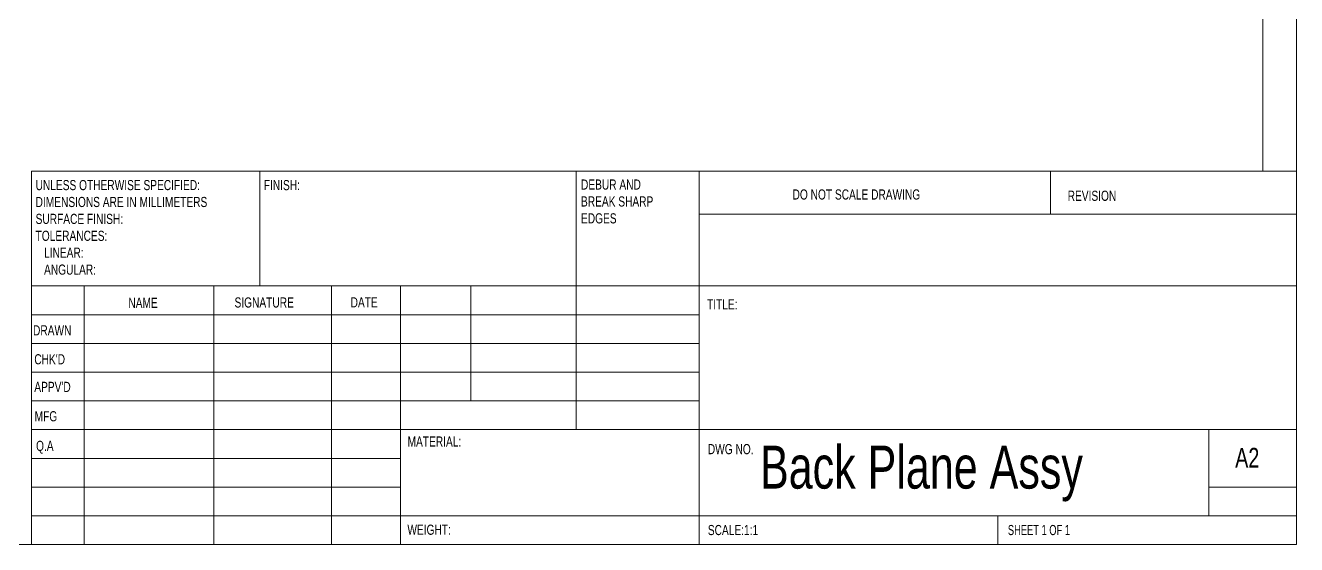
# Model space of a CAD drawing. Header units: millimetres. Extents: x -84 to 500, y -79 to 331.
# Drawn here: x 311.5 to 499.6, y -79.4 to -2.6 of the extents above; entities that cross this region are included whole.
import ezdxf

# ---------------------------------------------------------------- set-up
doc = ezdxf.new("R2010")
doc.units = ezdxf.units.MM
doc.styles.add('SLDTEXTSTYLE0', font='TXT', dxfattribs={"width": 0.75})
doc.styles.add('SLDTEXTSTYLE1', font='TXT', dxfattribs={"width": 0.6875})

# ---------------------------------------------------------------- blocks, each defined once
blk = doc.blocks.new('SW_NOTE_0')
at = {"color": 0, "linetype": 'Continuous', "lineweight": 0, "char_height": 1.5, "attachment_point": 1, "style": 'SLDTEXTSTYLE0'}
for s, insert in [('DEBUR AND ', (0, 1.93)), ('BREAK SHARP ', (0, -0.57)), ('EDGES', (0, -3.07))]:
    blk.add_mtext(s, dxfattribs=dict(at, insert=insert))
blk = doc.blocks.new('SW_NOTE_1')
at = {"color": 0, "linetype": 'Continuous', "lineweight": 0, "char_height": 1.5, "attachment_point": 1, "style": 'SLDTEXTSTYLE0'}
for s, insert in [('UNLESS OTHERWISE SPECIFIED:', (0, 1.93)), ('DIMENSIONS ARE IN MILLIMETERS', (0, -0.57)), ('SURFACE FINISH:', (0, -3.07)), ('TOLERANCES:', (0, -5.57)), ('   LINEAR:', (0, -8.07)), ('   ANGULAR:', (0, -10.57))]:
    blk.add_mtext(s, dxfattribs=dict(at, insert=insert))

msp = doc.modelspace()

# ---------------------------------------------------------------- linework, layer by layer
at = {"color": 7, "linetype": 'Continuous', "lineweight": 0}
for p, q in [((499.59, -79.36), (499.59, 330.64)), ((494.59, -24.11), (494.59, 325.64)), ((312.39, -24.11), (499.59, -24.11)), ((312.39, -24.11), (312.39, -79.36)), ((346.19, -41.11), (346.19, -24.11)), ((392.99, -24.11), (392.99, -62.36)), ((411.19, -24.11), (411.19, -79.36)), ((463.19, -30.48), (463.19, -24.11)), ((499.59, -30.48), (411.19, -30.48)), ((499.59, -41.11), (312.39, -41.11)), ((320.19, -41.11), (320.19, -79.36)), ((339.38, -41.11), (339.38, -79.36)), ((356.79, -41.11), (356.79, -79.36)), ((366.99, -79.36), (366.99, -41.11)), ((377.39, -58.11), (377.39, -41.11)), ((411.19, -45.36), (312.39, -45.36)), ((411.19, -49.61), (312.39, -49.61)), ((411.19, -53.86), (312.39, -53.86)), ((411.19, -58.11), (312.39, -58.11)), ((366.99, -62.36), (312.39, -62.36)), ((366.99, -62.36), (499.59, -62.36)), ((486.59, -75.11), (486.59, -62.36)), ((366.99, -66.61), (312.39, -66.61)), ((366.99, -70.86), (312.39, -70.86)), ((499.59, -70.86), (486.59, -70.86)), ((312.39, -75.11), (499.59, -75.11)), ((455.39, -79.36), (455.39, -75.11)), ((-84.41, -79.36), (499.59, -79.36))]:
    msp.add_line(p, q, dxfattribs=at)

# ---------------------------------------------------------------- block references
for name, p in [('SW_NOTE_1', (312.99, -27.37)), ('SW_NOTE_0', (393.7, -27.29))]:
    msp.add_blockref(name, p, dxfattribs=at)

# ---------------------------------------------------------------- texts
at = {"color": 7, "linetype": 'Continuous', "lineweight": 0, "attachment_point": 1}
for s, insert, char_height, style in [('FINISH:', (346.76, -25.44), 1.5, 'SLDTEXTSTYLE0'), ('DO NOT SCALE DRAWING', (425.01, -26.83), 1.5, 'SLDTEXTSTYLE0'), ('REVISION', (465.72, -27.02), 1.5, 'SLDTEXTSTYLE0'), ('NAME', (326.72, -42.86), 1.5, 'SLDTEXTSTYLE0'), ('SIGNATURE', (342.43, -42.8), 1.5, 'SLDTEXTSTYLE0'), ('DATE', (359.61, -42.78), 1.5, 'SLDTEXTSTYLE0'), ('TITLE:', (412.35, -43.08), 1.5, 'SLDTEXTSTYLE0'), ('DRAWN', (312.61, -46.93), 1.5, 'SLDTEXTSTYLE0'), ("CHK'D", (312.8, -51.2), 1.5, 'SLDTEXTSTYLE0'), ("APPV'D", (312.8, -55.29), 1.5, 'SLDTEXTSTYLE0'), ('MFG', (312.85, -59.63), 1.5, 'SLDTEXTSTYLE0'), ('MATERIAL:', (368.04, -63.37), 1.5, 'SLDTEXTSTYLE0'), ('Q.A', (313.06, -64.01), 1.5, 'SLDTEXTSTYLE0'), ('DWG NO.', (412.47, -64.49), 1.5, 'SLDTEXTSTYLE0'), ('Back Plane Assy', (420.19, -64.73), 6.35, 'SLDTEXTSTYLE0'), ('A2', (490.51, -65.06), 2.91, 'SLDTEXTSTYLE0'), ('WEIGHT: ', (368.01, -76.41), 1.499, 'SLDTEXTSTYLE0'), ('SCALE:1:1', (412.47, -76.46), 1.5, 'SLDTEXTSTYLE0'), ('SHEET 1 OF 1', (456.87, -76.46), 1.5, 'SLDTEXTSTYLE1')]:
    msp.add_mtext(s, dxfattribs=dict(at, insert=insert, char_height=char_height, style=style))

doc.saveas('drawing.dxf')
